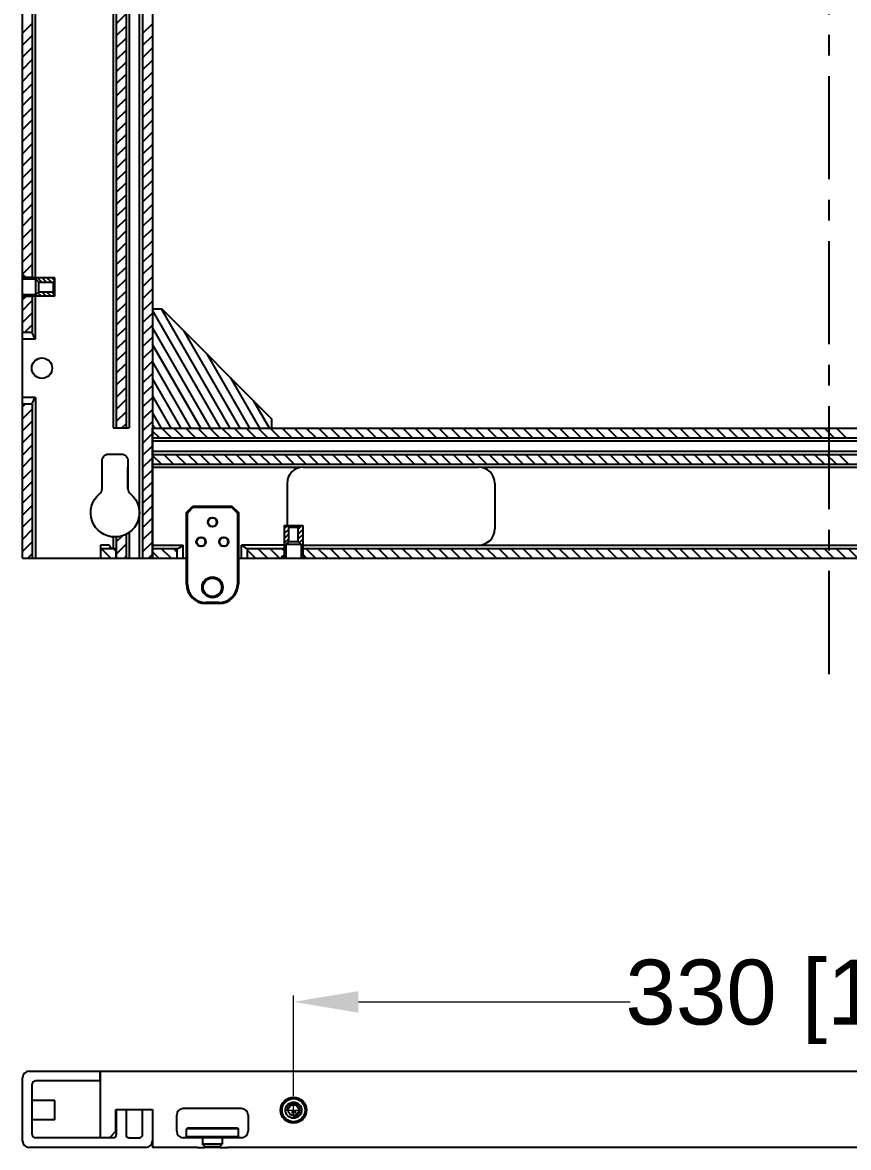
# Model space of a CAD drawing. Header units: millimetres. Extents: x -3132 to 28633, y 682 to 5849.
# Drawn here: x 10389.2 to 10643.7, y 2373.3 to 2719.8 of the extents above; entities that cross this region are included whole.
import ezdxf

# ---------------------------------------------------------------- set-up
doc = ezdxf.new("R2010")
doc.units = ezdxf.units.MM
doc.linetypes.add('CENTER', pattern=[50.8, 31.75, -6.35, 6.35, -6.35])
doc.layers.add('02___PRT_ALL_AXES', color=7, linetype='Continuous')
doc.layers.add('标准', color=3, linetype='Continuous')
doc.layers.add('screw', color=33, linetype='Continuous', lineweight=13)
doc.styles.get("Standard").update_dxf_attribs({"font": 'arial.ttf'})
doc.styles.add('TXT', font='romans.shx', dxfattribs={"bigfont": 'gbcbig.shx'})
doc.dimstyles.new('1.2', dxfattribs={"dimscale": 10, "dimtxt": 2, "dimasz": 2, "dimexe": 0.2, "dimexo": 0.1, "dimgap": 0, "dimtad": 0, "dimzin": 9, "dimdsep": 46, "dimtxsty": 'Standard', "dimcen": 0, "dimclrd": 3, "dimclre": 3, "dimclrt": 3, "dimazin": 1, "dimtp": 0.01, "dimtm": 0.01, "dimtfac": 1, "dimtofl": 0, "dimtmove": 0, "dimatfit": 3, "dimfxl": 1, "dimtolj": 1, "dimtzin": 4, "dimlwd": 13, "dimlwe": 13, "dimarcsym": 0})

# ---------------------------------------------------------------- blocks, each defined once
blk = doc.blocks.new('*D73')
at = {"color": 3, "linetype": 'Continuous', "lineweight": 13, "transparency": 16777216}
for p, q in [((10472.75, 2389.06), (10472.75, 2420.12)), ((10802.75, 2389.06), (10802.75, 2420.12)), ((10492.75, 2418.12), (10576.47, 2418.12)), ((10782.75, 2418.12), (10699.02, 2418.12))]:
    blk.add_line(p, q, dxfattribs=at)
at = {"color": 3, "transparency": 16777216}
for points in [[(10492.75, 2421.45), (10492.75, 2414.78), (10472.75, 2418.12)], [(10782.75, 2421.45), (10782.75, 2414.78), (10802.75, 2418.12)]]:
    blk.add_solid(points, dxfattribs=at)
at = {"layer": 'Defpoints', "color": 0, "transparency": 16777216}
for p in [(10802.75, 2418.12), (10472.75, 2388.06), (10802.75, 2388.06)]:
    blk.add_point(p, dxfattribs=at)
at = {"color": 3, "transparency": 16777216, "insert": (10637.75, 2418.12), "char_height": 20, "attachment_point": 5}
blk.add_mtext('\\A1;330 [1\'-1"]', dxfattribs=at)
blk = doc.blocks.new('screw_m4_l')
at = {"layer": 'screw', "color": 1, "linetype": 'CENTER', "ltscale": 0.008797}
for p, q in [((-2.2, 0), (2.2, 0)), ((0, -2.2), (0, 2.2))]:
    blk.add_line(p, q, dxfattribs=at)
at = {"layer": 'screw', "color": 33}
blk.add_circle((0, 0), 1.65, dxfattribs=at)
at = {"layer": 'screw', "color": 2, "linetype": 'CENTER'}
blk.add_arc((0, 0), 2, 270, 180, dxfattribs=at)
at = {"layer": 'screw', "color": 6, "style": 'TXT'}
blk.add_text('M4', height=0.8, dxfattribs=at).set_placement((-0.68, -1))

msp = doc.modelspace()

# ---------------------------------------------------------------- linework, layer by layer
at = {"color": 7, "linetype": 'Continuous'}
for p, q in [((10389.246, 2554.821), (10389.246, 3051.821)), ((10425.246, 2554.821), (10425.246, 3051.821)), ((10426.246, 3051.821), (10426.246, 2554.821)), ((10429.246, 3051.821), (10429.246, 2554.821)), ((10417.146, 3001.345), (10417.146, 2594.921)), ((10418.146, 3001.332), (10418.146, 2594.921)), ((10421.146, 3002.136), (10421.146, 2594.921)), ((10422.146, 3002.748), (10422.146, 2594.921)), ((10392.246, 2965.468), (10392.246, 2641.174)), ((10393.246, 2641.174), (10393.246, 2965.468)), ((10389.246, 2642.25), (10389.587, 2641.903)), ((10393.396, 2640.706), (10389.246, 2640.706)), ((10389.587, 2641.903), (10389.92, 2641.562)), ((10399.246, 2641.174), (10389.846, 2641.174)), ((10389.92, 2641.562), (10390.246, 2641.226)), ((10390.246, 2641.174), (10390.246, 2641.226)), ((10392.246, 2641.226), (10390.246, 2641.226)), ((10393.396, 2635.936), (10393.396, 2640.706)), ((10399.246, 2635.468), (10399.246, 2641.174)), ((10394.246, 2636.852), (10394.246, 2639.791)), ((10394.246, 2639.791), (10398.746, 2639.791)), ((10398.746, 2639.791), (10398.746, 2636.852)), ((10393.396, 2635.936), (10389.246, 2635.936)), ((10389.587, 2634.74), (10389.246, 2634.392)), ((10389.921, 2635.081), (10389.587, 2634.74)), ((10399.246, 2635.468), (10389.846, 2635.468)), ((10390.246, 2635.417), (10389.921, 2635.081)), ((10390.246, 2635.417), (10390.246, 2635.468)), ((10392.246, 2635.417), (10390.246, 2635.417)), ((10392.246, 2635.468), (10392.246, 2624.321)), ((10393.246, 2622.321), (10393.246, 2635.468)), ((10394.246, 2636.852), (10398.746, 2636.852)), ((10429.246, 2631.571), (10432.143, 2631.571)), ((10432.143, 2631.571), (10465.996, 2597.718)), ((10392.246, 2624.321), (10389.246, 2624.321)), ((10392.246, 2624.053), (10392.325, 2623.759)), ((10389.246, 2622.321), (10393.246, 2622.321)), ((10393.246, 2604.321), (10389.246, 2604.321)), ((10393.246, 2604.321), (10393.246, 2554.821)), ((10389.246, 2602.321), (10392.246, 2602.321)), ((10392.246, 2602.321), (10392.246, 2554.821)), ((10430.246, 2594.821), (10429.246, 2595.821)), ((10465.996, 2597.718), (10465.996, 2594.821)), ((10417.146, 2594.921), (10422.146, 2594.921)), ((10429.346, 2554.821), (10429.346, 2594.821)), ((10429.346, 2594.821), (10846.146, 2594.821)), ((10429.346, 2591.821), (10846.146, 2591.821)), ((10846.146, 2590.821), (10429.346, 2590.821)), ((10429.346, 2587.721), (10846.146, 2587.721)), ((10429.346, 2586.721), (10846.146, 2586.721)), ((10413.746, 2576.187), (10413.746, 2582.821)), ((10421.746, 2576.187), (10421.746, 2582.821)), ((10429.346, 2583.721), (10846.146, 2583.721)), ((10474.751, 2582.721), (10429.346, 2582.721)), ((10475.746, 2582.821), (10529.746, 2582.821)), ((10744.751, 2582.721), (10530.741, 2582.721)), ((10470.746, 2577.821), (10470.746, 2564.821)), ((10534.746, 2577.821), (10534.746, 2563.821)), ((10439.746, 2568.821), (10441.746, 2570.821)), ((10439.746, 2568.821), (10440.046, 2568.697)), ((10439.746, 2546.821), (10439.746, 2568.821)), ((10440.046, 2568.697), (10441.87, 2570.521)), ((10440.046, 2546.821), (10440.046, 2568.697)), ((10441.746, 2570.821), (10441.87, 2570.521)), ((10441.746, 2570.821), (10453.746, 2570.821)), ((10441.87, 2570.521), (10453.622, 2570.521)), ((10453.746, 2570.821), (10453.622, 2570.521)), ((10453.622, 2570.521), (10455.446, 2568.697)), ((10453.746, 2570.821), (10455.746, 2568.821)), ((10455.746, 2568.821), (10455.446, 2568.697)), ((10455.446, 2568.697), (10455.446, 2546.821)), ((10455.746, 2568.821), (10455.746, 2546.821)), ((10469.893, 2564.821), (10475.599, 2564.821)), ((10469.893, 2564.821), (10469.893, 2555.421)), ((10475.599, 2564.821), (10475.599, 2555.421)), ((10417.146, 2561.345), (10417.146, 2557.821)), ((10418.146, 2561.332), (10418.146, 2554.821)), ((10421.146, 2562.136), (10421.146, 2554.821)), ((10422.146, 2562.748), (10422.146, 2554.821)), ((10471.277, 2564.321), (10474.216, 2564.321)), ((10471.277, 2559.821), (10471.277, 2564.321)), ((10474.216, 2559.821), (10474.216, 2564.321)), ((10413.246, 2558.821), (10413.246, 2554.821)), ((10416.046, 2558.821), (10413.246, 2558.821)), ((10413.246, 2557.821), (10418.046, 2557.821)), ((10418.046, 2557.821), (10418.046, 2554.821)), ((10429.346, 2558.821), (10438.746, 2558.821)), ((10429.346, 2557.821), (10437.014, 2557.821)), ((10436.892, 2554.821), (10436.892, 2557.821)), ((10437.014, 2557.821), (10437.307, 2557.9)), ((10438.746, 2554.821), (10438.746, 2558.821)), ((10469.893, 2558.821), (10456.746, 2558.821)), ((10456.746, 2554.821), (10456.746, 2558.821)), ((10458.478, 2557.821), (10469.893, 2557.821)), ((10458.6, 2554.821), (10458.6, 2557.821)), ((10469.841, 2557.821), (10469.841, 2555.821)), ((10475.131, 2558.971), (10470.361, 2558.971)), ((10470.361, 2558.971), (10470.361, 2554.821)), ((10474.216, 2559.821), (10471.277, 2559.821)), ((10475.131, 2558.971), (10475.131, 2554.821)), ((10475.599, 2558.821), (10799.893, 2558.821)), ((10475.599, 2557.821), (10799.893, 2557.821)), ((10475.651, 2557.821), (10475.651, 2555.821)), ((10389.246, 2554.821), (10429.246, 2554.821)), ((10429.346, 2554.821), (10439.746, 2554.821)), ((10455.746, 2554.821), (10819.746, 2554.821)), ((10468.817, 2554.821), (10469.165, 2555.162)), ((10469.165, 2555.162), (10469.506, 2555.495)), ((10469.506, 2555.495), (10469.841, 2555.821)), ((10469.893, 2555.821), (10469.841, 2555.821)), ((10475.651, 2555.821), (10475.599, 2555.821)), ((10475.651, 2555.821), (10475.986, 2555.496)), ((10475.986, 2555.496), (10476.327, 2555.162)), ((10476.327, 2555.162), (10476.675, 2554.821)), ((10440.046, 2546.821), (10439.746, 2546.821)), ((10455.446, 2546.821), (10455.746, 2546.821)), ((10449.746, 2541.121), (10445.746, 2541.121)), ((10445.746, 2541.121), (10445.746, 2540.821)), ((10449.746, 2540.821), (10445.746, 2540.821)), ((10449.746, 2541.121), (10449.746, 2540.821)), ((10389.246, 2375.264), (10389.246, 2394.764)), ((10391.246, 2396.764), (10413.146, 2396.764)), ((10413.146, 2393.764), (10413.146, 2396.764)), ((10413.246, 2376.264), (10413.246, 2396.764)), ((10413.246, 2396.764), (10862.246, 2396.764)), ((10392.246, 2377.264), (10392.246, 2392.764)), ((10413.146, 2393.764), (10393.246, 2393.764)), ((10418.046, 2378.264), (10418.046, 2385.014)), ((10418.046, 2385.014), (10429.346, 2385.014)), ((10418.146, 2385.014), (10418.146, 2377.264)), ((10421.146, 2385.014), (10421.146, 2377.264)), ((10426.246, 2377.264), (10426.246, 2385.014)), ((10429.246, 2385.014), (10429.246, 2375.264)), ((10429.346, 2385.014), (10429.346, 2373.264)), ((10456.746, 2385.264), (10438.746, 2385.264)), ((10436.746, 2378.264), (10436.746, 2383.264)), ((10458.746, 2383.264), (10458.746, 2378.264)), ((10418.046, 2378.264), (10416.046, 2376.264)), ((10440.046, 2379.264), (10439.746, 2378.964)), ((10439.746, 2376.564), (10439.746, 2378.964)), ((10455.746, 2378.964), (10439.746, 2378.964)), ((10455.446, 2379.264), (10440.046, 2379.264)), ((10455.446, 2379.264), (10455.746, 2378.964)), ((10455.746, 2376.564), (10455.746, 2378.964)), ((10417.146, 2376.264), (10393.246, 2376.264)), ((10422.146, 2376.264), (10425.246, 2376.264)), ((10456.746, 2376.264), (10438.746, 2376.264)), ((10439.746, 2376.564), (10440.046, 2376.264)), ((10455.746, 2376.564), (10439.746, 2376.564)), ((10444.746, 2376.264), (10444.746, 2374.264)), ((10445.546, 2373.464), (10444.746, 2374.264)), ((10450.746, 2374.264), (10444.746, 2374.264)), ((10449.946, 2373.464), (10450.746, 2374.264)), ((10450.746, 2376.264), (10450.746, 2374.264)), ((10455.746, 2376.564), (10455.446, 2376.264)), ((10427.246, 2373.264), (10391.246, 2373.264)), ((10443.133, 2373.264), (10429.346, 2373.264)), ((10450.133, 2373.264), (10445.36, 2373.264)), ((10449.946, 2373.464), (10445.546, 2373.464)), ((10823.133, 2373.264), (10452.36, 2373.264))]:
    msp.add_line(p, q, dxfattribs=at)
at = {"color": 2, "linetype": 'Continuous'}
for p, q in [((10418.146, 2719.413), (10421.146, 2722.413)), ((10389.246, 2716.5), (10392.246, 2719.5)), ((10418.146, 2715.701), (10421.146, 2718.701)), ((10426.246, 2716.377), (10429.246, 2719.377)), ((10389.246, 2712.787), (10392.246, 2715.787)), ((10418.146, 2711.989), (10421.146, 2714.989)), ((10426.246, 2712.664), (10429.246, 2715.664)), ((10389.246, 2709.075), (10392.246, 2712.075)), ((10418.146, 2708.277), (10421.146, 2711.277)), ((10426.246, 2708.952), (10429.246, 2711.952)), ((10389.246, 2705.363), (10392.246, 2708.363)), ((10418.146, 2704.564), (10421.146, 2707.564)), ((10426.246, 2705.24), (10429.246, 2708.24)), ((10389.246, 2701.65), (10392.246, 2704.65)), ((10418.146, 2700.852), (10421.146, 2703.852)), ((10426.246, 2701.527), (10429.246, 2704.527)), ((10389.246, 2697.938), (10392.246, 2700.938)), ((10418.146, 2697.14), (10421.146, 2700.14)), ((10426.246, 2697.815), (10429.246, 2700.815)), ((10389.246, 2694.226), (10392.246, 2697.226)), ((10418.146, 2693.427), (10421.146, 2696.427)), ((10426.246, 2694.103), (10429.246, 2697.103)), ((10389.246, 2690.513), (10392.246, 2693.513)), ((10418.146, 2689.715), (10421.146, 2692.715)), ((10426.246, 2690.39), (10429.246, 2693.39)), ((10389.246, 2686.801), (10392.246, 2689.801)), ((10426.246, 2686.678), (10429.246, 2689.678)), ((10389.246, 2683.089), (10392.246, 2686.089)), ((10418.146, 2686.003), (10421.146, 2689.003)), ((10426.246, 2682.966), (10429.246, 2685.966)), ((10389.246, 2679.377), (10392.246, 2682.377)), ((10418.146, 2682.29), (10421.146, 2685.29)), ((10426.246, 2679.253), (10429.246, 2682.253)), ((10418.146, 2678.578), (10421.146, 2681.578)), ((10389.246, 2675.664), (10392.246, 2678.664)), ((10418.146, 2674.866), (10421.146, 2677.866)), ((10426.246, 2675.541), (10429.246, 2678.541)), ((10389.246, 2671.952), (10392.246, 2674.952)), ((10418.146, 2671.153), (10421.146, 2674.153)), ((10426.246, 2671.829), (10429.246, 2674.829)), ((10389.246, 2668.24), (10392.246, 2671.24)), ((10418.146, 2667.441), (10421.146, 2670.441)), ((10426.246, 2668.117), (10429.246, 2671.117)), ((10389.246, 2664.527), (10392.246, 2667.527)), ((10418.146, 2663.729), (10421.146, 2666.729)), ((10426.246, 2664.404), (10429.246, 2667.404)), ((10389.246, 2660.815), (10392.246, 2663.815)), ((10418.146, 2660.017), (10421.146, 2663.017)), ((10426.246, 2660.692), (10429.246, 2663.692)), ((10389.246, 2657.103), (10392.246, 2660.103)), ((10418.146, 2656.304), (10421.146, 2659.304)), ((10426.246, 2656.98), (10429.246, 2659.98)), ((10389.246, 2653.39), (10392.246, 2656.39)), ((10418.146, 2652.592), (10421.146, 2655.592)), ((10426.246, 2653.267), (10429.246, 2656.267)), ((10389.246, 2649.678), (10392.246, 2652.678)), ((10418.146, 2648.88), (10421.146, 2651.88)), ((10426.246, 2649.555), (10429.246, 2652.555)), ((10389.246, 2645.966), (10392.246, 2648.966)), ((10418.146, 2645.167), (10421.146, 2648.167)), ((10426.246, 2645.843), (10429.246, 2648.843)), ((10389.246, 2642.253), (10392.246, 2645.253)), ((10418.146, 2641.455), (10421.146, 2644.455)), ((10426.246, 2642.13), (10429.246, 2645.13)), ((10389.831, 2640.706), (10389.246, 2641.291)), ((10391.316, 2640.706), (10390.848, 2641.174)), ((10391.931, 2641.226), (10392.246, 2641.541)), ((10392.801, 2640.706), (10392.333, 2641.174)), ((10395.201, 2639.791), (10393.818, 2641.174)), ((10396.686, 2639.791), (10395.303, 2641.174)), ((10398.171, 2639.791), (10396.788, 2641.174)), ((10399.181, 2640.266), (10398.273, 2641.174)), ((10418.146, 2637.743), (10421.146, 2640.743)), ((10426.246, 2638.418), (10429.246, 2641.418)), ((10426.246, 2634.706), (10429.246, 2637.706)), ((10389.493, 2635.104), (10389.246, 2635.351)), ((10389.246, 2631.117), (10392.246, 2634.117)), ((10390.614, 2635.468), (10390.146, 2635.936)), ((10392.099, 2635.468), (10391.631, 2635.936)), ((10393.584, 2635.468), (10393.116, 2635.936)), ((10395.069, 2635.468), (10393.98, 2636.558)), ((10396.554, 2635.468), (10395.171, 2636.852)), ((10398.039, 2635.468), (10396.656, 2636.852)), ((10399.246, 2635.746), (10398.141, 2636.852)), ((10418.146, 2634.03), (10421.146, 2637.03)), ((10426.246, 2630.993), (10429.246, 2633.993)), ((10389.246, 2627.404), (10392.246, 2630.404)), ((10418.146, 2630.318), (10421.146, 2633.318)), ((10426.246, 2627.281), (10429.246, 2630.281)), ((10450.217, 2594.821), (10429.246, 2631.143)), ((10453.248, 2594.821), (10432.03, 2631.571)), ((10418.146, 2626.606), (10421.146, 2629.606)), ((10389.876, 2624.321), (10392.246, 2626.692)), ((10418.146, 2622.893), (10421.146, 2625.893)), ((10426.246, 2623.569), (10429.246, 2626.569)), ((10447.186, 2594.821), (10429.246, 2625.893)), ((10456.279, 2594.821), (10439.048, 2624.666)), ((10418.146, 2619.181), (10421.146, 2622.181)), ((10426.246, 2619.856), (10429.246, 2622.856)), ((10444.154, 2594.821), (10429.246, 2620.643)), ((10418.146, 2615.469), (10421.146, 2618.469)), ((10426.246, 2616.144), (10429.246, 2619.144)), ((10459.31, 2594.821), (10446.22, 2617.494)), ((10418.146, 2611.756), (10421.146, 2614.756)), ((10426.246, 2612.432), (10429.246, 2615.432)), ((10441.123, 2594.821), (10429.246, 2615.393)), ((10418.146, 2608.044), (10421.146, 2611.044)), ((10426.246, 2608.72), (10429.246, 2611.72)), ((10438.092, 2594.821), (10429.246, 2610.143)), ((10462.341, 2594.821), (10453.391, 2610.323)), ((10418.146, 2604.332), (10421.146, 2607.332)), ((10426.246, 2605.007), (10429.246, 2608.007)), ((10418.146, 2600.62), (10421.146, 2603.62)), ((10426.246, 2601.295), (10429.246, 2604.295)), ((10435.061, 2594.821), (10429.246, 2604.893)), ((10465.372, 2594.821), (10460.563, 2603.151)), ((10389.246, 2601.418), (10390.149, 2602.321)), ((10389.246, 2597.706), (10392.246, 2600.706)), ((10418.146, 2596.907), (10421.146, 2599.907)), ((10426.246, 2597.583), (10429.246, 2600.583)), ((10432.03, 2594.821), (10429.246, 2599.643)), ((10389.246, 2593.993), (10392.246, 2596.993)), ((10419.873, 2594.921), (10421.146, 2596.195)), ((10426.246, 2593.87), (10429.246, 2596.87)), ((10389.246, 2590.281), (10392.246, 2593.281)), ((10426.246, 2590.158), (10429.246, 2593.158)), ((10431.418, 2591.821), (10429.346, 2593.893)), ((10435.131, 2591.821), (10432.131, 2594.821)), ((10438.843, 2591.821), (10435.843, 2594.821)), ((10442.555, 2591.821), (10439.555, 2594.821)), ((10446.268, 2591.821), (10443.268, 2594.821)), ((10449.98, 2591.821), (10446.98, 2594.821)), ((10453.692, 2591.821), (10450.692, 2594.821)), ((10457.405, 2591.821), (10454.405, 2594.821)), ((10461.117, 2591.821), (10458.117, 2594.821)), ((10464.829, 2591.821), (10461.829, 2594.821)), ((10468.541, 2591.821), (10465.541, 2594.821)), ((10472.254, 2591.821), (10469.254, 2594.821)), ((10475.966, 2591.821), (10472.966, 2594.821)), ((10479.678, 2591.821), (10476.678, 2594.821)), ((10483.391, 2591.821), (10480.391, 2594.821)), ((10487.103, 2591.821), (10484.103, 2594.821)), ((10490.815, 2591.821), (10487.815, 2594.821)), ((10494.528, 2591.821), (10491.528, 2594.821)), ((10498.24, 2591.821), (10495.24, 2594.821)), ((10501.952, 2591.821), (10498.952, 2594.821)), ((10505.665, 2591.821), (10502.665, 2594.821)), ((10509.377, 2591.821), (10506.377, 2594.821)), ((10513.089, 2591.821), (10510.089, 2594.821)), ((10516.802, 2591.821), (10513.802, 2594.821)), ((10520.514, 2591.821), (10517.514, 2594.821)), ((10524.226, 2591.821), (10521.226, 2594.821)), ((10527.938, 2591.821), (10524.938, 2594.821)), ((10531.651, 2591.821), (10528.651, 2594.821)), ((10535.363, 2591.821), (10532.363, 2594.821)), ((10539.075, 2591.821), (10536.075, 2594.821)), ((10542.788, 2591.821), (10539.788, 2594.821)), ((10546.5, 2591.821), (10543.5, 2594.821)), ((10550.212, 2591.821), (10547.212, 2594.821)), ((10553.925, 2591.821), (10550.925, 2594.821)), ((10557.637, 2591.821), (10554.637, 2594.821)), ((10561.349, 2591.821), (10558.349, 2594.821)), ((10565.062, 2591.821), (10562.062, 2594.821)), ((10568.774, 2591.821), (10565.774, 2594.821)), ((10572.486, 2591.821), (10569.486, 2594.821)), ((10576.198, 2591.821), (10573.198, 2594.821)), ((10579.911, 2591.821), (10576.911, 2594.821)), ((10583.623, 2591.821), (10580.623, 2594.821)), ((10587.335, 2591.821), (10584.335, 2594.821)), ((10591.048, 2591.821), (10588.048, 2594.821)), ((10594.76, 2591.821), (10591.76, 2594.821)), ((10598.472, 2591.821), (10595.472, 2594.821)), ((10602.185, 2591.821), (10599.185, 2594.821)), ((10605.897, 2591.821), (10602.897, 2594.821)), ((10609.609, 2591.821), (10606.609, 2594.821)), ((10613.322, 2591.821), (10610.322, 2594.821)), ((10617.034, 2591.821), (10614.034, 2594.821)), ((10620.746, 2591.821), (10617.746, 2594.821)), ((10624.459, 2591.821), (10621.459, 2594.821)), ((10628.171, 2591.821), (10625.171, 2594.821)), ((10631.883, 2591.821), (10628.883, 2594.821)), ((10635.595, 2591.821), (10632.595, 2594.821)), ((10639.308, 2591.821), (10636.308, 2594.821)), ((10643.02, 2591.821), (10640.02, 2594.821)), ((10389.246, 2586.569), (10392.246, 2589.569)), ((10426.246, 2586.446), (10429.246, 2589.446)), ((10389.246, 2582.856), (10392.246, 2585.856)), ((10426.246, 2582.733), (10429.246, 2585.733)), ((10432.094, 2583.721), (10429.346, 2586.469)), ((10435.806, 2583.721), (10432.806, 2586.721)), ((10439.518, 2583.721), (10436.518, 2586.721)), ((10443.231, 2583.721), (10440.231, 2586.721)), ((10446.943, 2583.721), (10443.943, 2586.721)), ((10450.655, 2583.721), (10447.655, 2586.721)), ((10454.368, 2583.721), (10451.368, 2586.721)), ((10458.08, 2583.721), (10455.08, 2586.721)), ((10461.792, 2583.721), (10458.792, 2586.721)), ((10465.505, 2583.721), (10462.505, 2586.721)), ((10469.217, 2583.721), (10466.217, 2586.721)), ((10472.929, 2583.721), (10469.929, 2586.721)), ((10476.641, 2583.721), (10473.641, 2586.721)), ((10480.354, 2583.721), (10477.354, 2586.721)), ((10484.066, 2583.721), (10481.066, 2586.721)), ((10487.778, 2583.721), (10484.778, 2586.721)), ((10491.491, 2583.721), (10488.491, 2586.721)), ((10495.203, 2583.721), (10492.203, 2586.721)), ((10498.915, 2583.721), (10495.915, 2586.721)), ((10502.628, 2583.721), (10499.628, 2586.721)), ((10506.34, 2583.721), (10503.34, 2586.721)), ((10510.052, 2583.721), (10507.052, 2586.721)), ((10513.765, 2583.721), (10510.765, 2586.721)), ((10517.477, 2583.721), (10514.477, 2586.721)), ((10521.189, 2583.721), (10518.189, 2586.721)), ((10524.902, 2583.721), (10521.902, 2586.721)), ((10528.614, 2583.721), (10525.614, 2586.721)), ((10532.326, 2583.721), (10529.326, 2586.721)), ((10536.038, 2583.721), (10533.038, 2586.721)), ((10539.751, 2583.721), (10536.751, 2586.721)), ((10543.463, 2583.721), (10540.463, 2586.721)), ((10547.175, 2583.721), (10544.175, 2586.721)), ((10550.888, 2583.721), (10547.888, 2586.721)), ((10554.6, 2583.721), (10551.6, 2586.721)), ((10558.312, 2583.721), (10555.312, 2586.721)), ((10562.025, 2583.721), (10559.025, 2586.721)), ((10565.737, 2583.721), (10562.737, 2586.721)), ((10569.449, 2583.721), (10566.449, 2586.721)), ((10573.162, 2583.721), (10570.162, 2586.721)), ((10576.874, 2583.721), (10573.874, 2586.721)), ((10580.586, 2583.721), (10577.586, 2586.721)), ((10584.298, 2583.721), (10581.298, 2586.721)), ((10588.011, 2583.721), (10585.011, 2586.721)), ((10591.723, 2583.721), (10588.723, 2586.721)), ((10595.435, 2583.721), (10592.435, 2586.721)), ((10599.148, 2583.721), (10596.148, 2586.721)), ((10602.86, 2583.721), (10599.86, 2586.721)), ((10606.572, 2583.721), (10603.572, 2586.721)), ((10610.285, 2583.721), (10607.285, 2586.721)), ((10613.997, 2583.721), (10610.997, 2586.721)), ((10617.709, 2583.721), (10614.709, 2586.721)), ((10621.422, 2583.721), (10618.422, 2586.721)), ((10625.134, 2583.721), (10622.134, 2586.721)), ((10628.846, 2583.721), (10625.846, 2586.721)), ((10632.559, 2583.721), (10629.559, 2586.721)), ((10636.271, 2583.721), (10633.271, 2586.721)), ((10639.983, 2583.721), (10636.983, 2586.721)), ((10643.695, 2583.721), (10640.695, 2586.721)), ((10389.246, 2579.144), (10392.246, 2582.144)), ((10426.246, 2579.021), (10429.246, 2582.021)), ((10389.246, 2575.432), (10392.246, 2578.432)), ((10426.246, 2575.309), (10429.246, 2578.309)), ((10389.246, 2571.72), (10392.246, 2574.72)), ((10426.246, 2571.596), (10429.246, 2574.596)), ((10389.246, 2568.007), (10392.246, 2571.007)), ((10426.246, 2567.884), (10429.246, 2570.884)), ((10389.246, 2564.295), (10392.246, 2567.295)), ((10426.246, 2564.172), (10429.246, 2567.172)), ((10469.893, 2563.848), (10470.801, 2564.756)), ((10474.216, 2563.716), (10475.322, 2564.821)), ((10389.246, 2560.583), (10392.246, 2563.583)), ((10418.146, 2559.784), (10420.045, 2561.683)), ((10426.246, 2560.46), (10429.246, 2563.46)), ((10469.893, 2562.363), (10471.277, 2563.746)), ((10469.893, 2560.878), (10471.277, 2562.261)), ((10474.216, 2562.231), (10475.599, 2563.614)), ((10474.216, 2560.746), (10475.599, 2562.129)), ((10389.246, 2556.87), (10392.246, 2559.87)), ((10416.446, 2554.821), (10413.446, 2557.821)), ((10418.046, 2556.933), (10417.158, 2557.821)), ((10418.146, 2556.072), (10421.146, 2559.072)), ((10426.246, 2556.747), (10429.246, 2559.747)), ((10435.008, 2554.821), (10432.008, 2557.821)), ((10436.892, 2556.649), (10435.72, 2557.821)), ((10464.706, 2554.821), (10461.706, 2557.821)), ((10468.418, 2554.821), (10465.418, 2557.821)), ((10469.841, 2557.11), (10469.131, 2557.821)), ((10469.893, 2559.393), (10471.277, 2560.776)), ((10469.893, 2557.908), (10470.361, 2558.376)), ((10474.51, 2559.555), (10475.599, 2560.644)), ((10475.131, 2558.691), (10475.599, 2559.159)), ((10475.131, 2557.206), (10475.599, 2557.674)), ((10479.555, 2554.821), (10476.555, 2557.821)), ((10483.268, 2554.821), (10480.268, 2557.821)), ((10486.98, 2554.821), (10483.98, 2557.821)), ((10490.692, 2554.821), (10487.692, 2557.821)), ((10494.405, 2554.821), (10491.405, 2557.821)), ((10498.117, 2554.821), (10495.117, 2557.821)), ((10501.829, 2554.821), (10498.829, 2557.821)), ((10505.541, 2554.821), (10502.541, 2557.821)), ((10509.254, 2554.821), (10506.254, 2557.821)), ((10512.966, 2554.821), (10509.966, 2557.821)), ((10516.678, 2554.821), (10513.678, 2557.821)), ((10520.391, 2554.821), (10517.391, 2557.821)), ((10524.103, 2554.821), (10521.103, 2557.821)), ((10527.815, 2554.821), (10524.815, 2557.821)), ((10531.528, 2554.821), (10528.528, 2557.821)), ((10535.24, 2554.821), (10532.24, 2557.821)), ((10538.952, 2554.821), (10535.952, 2557.821)), ((10542.665, 2554.821), (10539.665, 2557.821)), ((10546.377, 2554.821), (10543.377, 2557.821)), ((10550.089, 2554.821), (10547.089, 2557.821)), ((10553.802, 2554.821), (10550.802, 2557.821)), ((10557.514, 2554.821), (10554.514, 2557.821)), ((10561.226, 2554.821), (10558.226, 2557.821)), ((10564.938, 2554.821), (10561.938, 2557.821)), ((10568.651, 2554.821), (10565.651, 2557.821)), ((10572.363, 2554.821), (10569.363, 2557.821)), ((10576.075, 2554.821), (10573.075, 2557.821)), ((10579.788, 2554.821), (10576.788, 2557.821)), ((10583.5, 2554.821), (10580.5, 2557.821)), ((10587.212, 2554.821), (10584.212, 2557.821)), ((10590.925, 2554.821), (10587.925, 2557.821)), ((10594.637, 2554.821), (10591.637, 2557.821)), ((10598.349, 2554.821), (10595.349, 2557.821)), ((10602.062, 2554.821), (10599.062, 2557.821)), ((10605.774, 2554.821), (10602.774, 2557.821)), ((10609.486, 2554.821), (10606.486, 2557.821)), ((10613.198, 2554.821), (10610.198, 2557.821)), ((10616.911, 2554.821), (10613.911, 2557.821)), ((10620.623, 2554.821), (10617.623, 2557.821)), ((10624.335, 2554.821), (10621.335, 2557.821)), ((10628.048, 2554.821), (10625.048, 2557.821)), ((10631.76, 2554.821), (10628.76, 2557.821)), ((10635.472, 2554.821), (10632.472, 2557.821)), ((10639.185, 2554.821), (10636.185, 2557.821)), ((10642.897, 2554.821), (10639.897, 2557.821)), ((10646.609, 2554.821), (10643.609, 2557.821)), ((10390.909, 2554.821), (10392.246, 2556.158)), ((10420.608, 2554.821), (10421.146, 2555.36)), ((10428.033, 2554.821), (10429.246, 2556.035)), ((10431.295, 2554.821), (10429.346, 2556.77)), ((10460.994, 2554.821), (10458.6, 2557.215)), ((10469.776, 2554.821), (10470.361, 2555.406)), ((10469.893, 2556.423), (10470.361, 2556.891)), ((10475.131, 2555.721), (10475.599, 2556.189)), ((10475.716, 2554.821), (10475.963, 2555.068))]:
    msp.add_line(p, q, dxfattribs=at)
at = {"color": 7, "linetype": 'Continuous'}
for points in [[(10389.246, 2641.791), (10389.453, 2641.579), (10389.653, 2641.373), (10389.846, 2641.174)], [(10393.396, 2640.706), (10393.71, 2640.375), (10393.993, 2640.07), (10394.246, 2639.791)], [(10398.746, 2639.791), (10398.901, 2639.963), (10399.068, 2640.145), (10399.246, 2640.336)], [(10389.846, 2635.468), (10389.654, 2635.269), (10389.454, 2635.064), (10389.246, 2634.851)], [(10394.246, 2636.852), (10393.994, 2636.573), (10393.711, 2636.269), (10393.396, 2635.936)], [(10399.246, 2636.306), (10399.068, 2636.497), (10398.902, 2636.679), (10398.746, 2636.852)], [(10392.325, 2623.759), (10392.54, 2623.361), (10392.857, 2622.877), (10393.246, 2622.321)], [(10393.246, 2604.321), (10392.857, 2603.766), (10392.54, 2603.281), (10392.325, 2602.883), (10392.246, 2602.589)], [(10471.277, 2564.321), (10471.105, 2564.476), (10470.923, 2564.643), (10470.731, 2564.821)], [(10474.761, 2564.821), (10474.57, 2564.643), (10474.388, 2564.477), (10474.216, 2564.321)], [(10437.307, 2557.9), (10437.704, 2558.114), (10438.189, 2558.431), (10438.746, 2558.821)], [(10456.746, 2558.821), (10457.302, 2558.432), (10457.788, 2558.114), (10458.186, 2557.9), (10458.478, 2557.821)], [(10470.361, 2558.971), (10470.692, 2559.285), (10470.997, 2559.568), (10471.277, 2559.821)], [(10474.216, 2559.821), (10474.494, 2559.569), (10474.799, 2559.286), (10475.131, 2558.971)], [(10469.276, 2554.821), (10469.489, 2555.028), (10469.694, 2555.228), (10469.893, 2555.421)], [(10475.599, 2555.421), (10475.798, 2555.229), (10476.004, 2555.029), (10476.216, 2554.821)], [(10443.133, 2373.264), (10443.852, 2373.271), (10444.64, 2373.271), (10445.36, 2373.264)], [(10450.133, 2373.264), (10450.852, 2373.271), (10451.64, 2373.271), (10452.36, 2373.264)]]:
    msp.add_lwpolyline(points, dxfattribs=at)
msp.add_lwpolyline([(10415.746, 2586.821), (10419.746, 2586.821, -0.4142136), (10421.746, 2584.821), (10421.746, 2576.187, 0.2255124), (10422.483, 2574.636, -2.81091), (10413.009, 2574.636, 0.2255124), (10413.746, 2576.187), (10413.746, 2584.821, -0.4142136)], format="xyb", close=True, dxfattribs=at)
for centre, radius in [((10395.246, 2613.321), 3.15), ((10447.746, 2565.883), 1.45), ((10447.746, 2565.883), 1.3), ((10444.246, 2559.821), 1.45), ((10444.246, 2559.821), 1.3), ((10451.246, 2559.821), 1.45), ((10451.246, 2559.821), 1.3), ((10447.746, 2545.821), 3.2), ((10447.746, 2545.821), 2.85), ((10472.746, 2384.764), 4), ((10472.746, 2384.764), 2.5), ((10472.746, 2384.764), 1.65)]:
    msp.add_circle(centre, radius, dxfattribs=at)
for centre, radius, start, end in [((10475.746, 2577.821), 5, 90, 180), ((10529.746, 2577.821), 5, 0, 90), ((10529.746, 2563.821), 5, 270, 0), ((10475.746, 2563.821), 5, 268.24113, 270), ((10445.746, 2546.821), 6, 180, 270), ((10445.746, 2546.821), 5.7, 180, 270), ((10449.746, 2546.821), 6, 270, 0), ((10449.746, 2546.821), 5.7, 270, 0), ((10391.246, 2394.764), 2, 90, 180), ((10393.246, 2392.764), 1, 90, 180), ((10438.746, 2383.264), 2, 90, 180), ((10456.746, 2383.264), 2, 0, 90), ((10393.246, 2377.264), 1, 180, 270), ((10417.146, 2377.264), 1, 270, 0), ((10422.146, 2377.264), 1, 180, 270), ((10425.246, 2377.264), 1, 270, 0), ((10438.746, 2378.264), 2, 180, 270), ((10456.746, 2378.264), 2, 270, 0), ((10391.246, 2375.264), 2, 180, 270), ((10427.246, 2375.264), 2, 270, 0)]:
    msp.add_arc(centre, radius, start, end, dxfattribs=at)
msp.add_ellipse((10417.046, 2558.821), major_axis=(0, 1), ratio=1, start_param=1.5707963, end_param=3.1415927, dxfattribs=at)
at = {"layer": '02___PRT_ALL_AXES', "color": 7, "linetype": 'Continuous'}
for p, q in [((10399.246, 2387.714), (10392.246, 2387.714)), ((10399.246, 2381.814), (10399.246, 2387.714)), ((10399.246, 2381.814), (10392.246, 2381.814))]:
    msp.add_line(p, q, dxfattribs=at)
msp.add_circle((10472.746, 2384.764), 3.55, dxfattribs=at)
at = {"layer": '标准', "color": 1, "linetype": 'CENTER'}
msp.add_line((10637.746, 2519.099), (10637.746, 3087.543), dxfattribs=at)

# ---------------------------------------------------------------- block references
at = {"layer": 'screw'}
msp.add_blockref('screw_m4_l', (10472.746, 2384.764), dxfattribs=at)

# ---------------------------------------------------------------- dimensions: what is measured, and where the dimension line sits
dim = msp.add_linear_dim(base=(10802.746, 2418.117), p1=(10472.746, 2388.064), p2=(10802.746, 2388.064), dimstyle='1.2')
dim.commit()
dim.dimension.update_dxf_attribs({"geometry": '*D73', "text_midpoint": (10637.746, 2418.117)})

doc.saveas('drawing.dxf')
